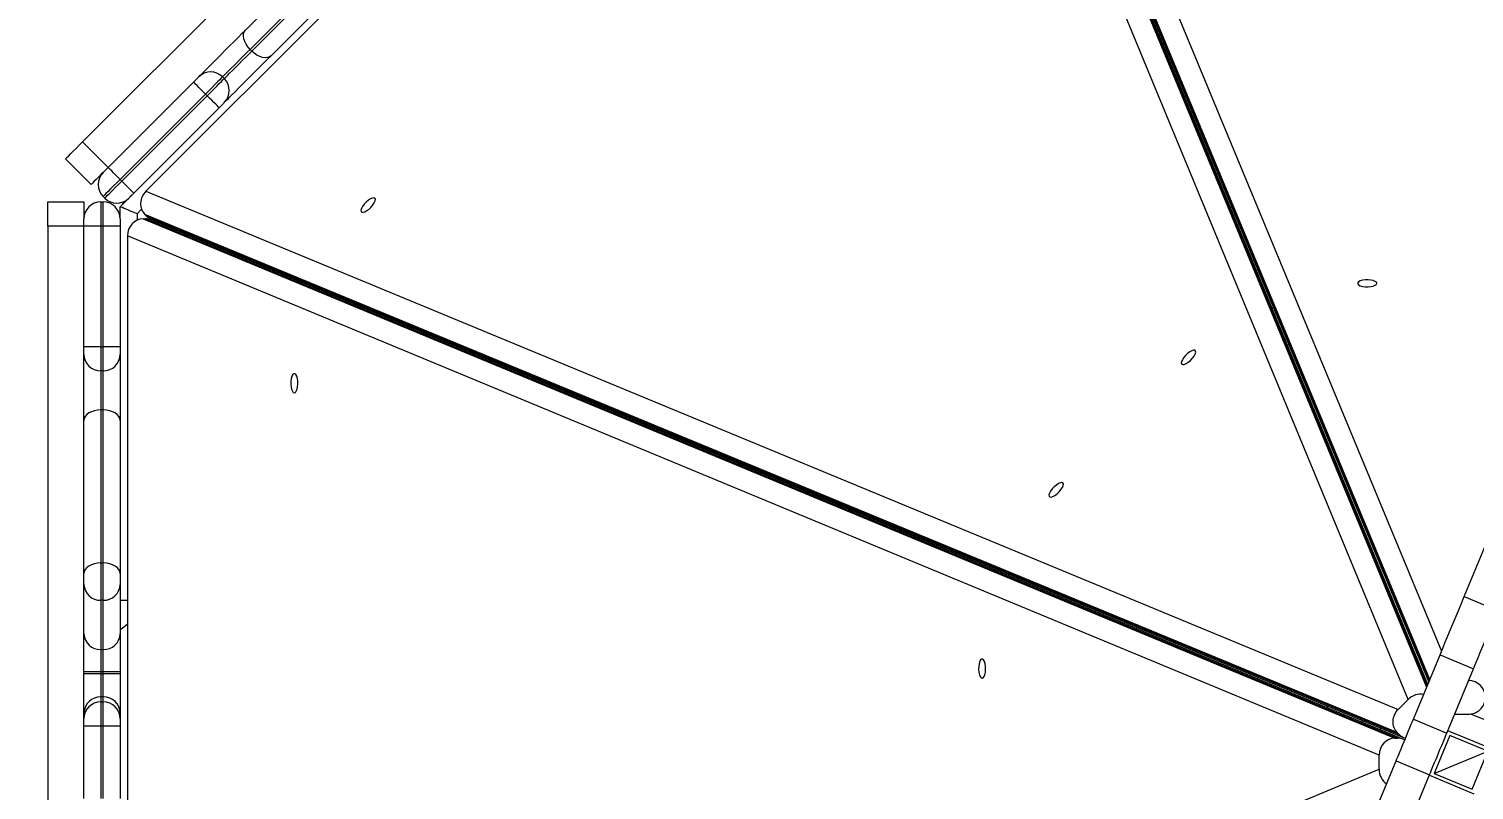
# Model space of a CAD drawing. Header units: millimetres. Extents: x -5427 to 5041, y -4732 to 3732.
# Drawn here: x -981 to -382, y 1170 to 1485 of the extents above; entities that cross this region are included whole.
import ezdxf

# ---------------------------------------------------------------- set-up
doc = ezdxf.new("R2010")
doc.units = ezdxf.units.MM
doc.layers.add('DIKOM_ОБЪЕКТ', color=7, linetype='Continuous')
doc.layers.add('DIKOM_РАЗМЕР_ОБЪЕКТА', color=7, linetype='Continuous')
doc.styles.add('style1', font='arial.ttf', dxfattribs={"width": 0.8})
doc.dimstyles.new('1-50', dxfattribs={"dimtxt": 300, "dimasz": 200, "dimexe": 100, "dimexo": 0, "dimgap": 100, "dimtad": 1, "dimtxsty": 'style1', "dimcen": 200, "dimclrd": 7, "dimclre": 7, "dimclrt": 7, "dimadec": 1, "dimazin": 2, "dimtfac": 1, "dimtmove": 0, "dimatfit": 2, "dimfxl": 0, "dimlwd": 25, "dimlwe": 18, "dimarcsym": 0})

# ---------------------------------------------------------------- blocks, each defined once
blk = doc.blocks.new('*D2')
at = {"layer": 'Defpoints', "color": 0, "transparency": 16777216}
for p in [(3071.69, 1268.63), (-2679.76, 366.63), (3071.69, -4057.3)]:
    blk.add_point(p, dxfattribs=at)
at = {"layer": 'DIKOM_РАЗМЕР_ОБЪЕКТА', "color": 7, "lineweight": 18, "transparency": 16777216}
for p, q in [((3071.69, 1268.63), (3071.69, -4157.3)), ((-2679.76, 366.63), (-2679.76, -4157.3))]:
    blk.add_line(p, q, dxfattribs=at)
at = {"layer": 'DIKOM_РАЗМЕР_ОБЪЕКТА', "color": 7, "lineweight": 25, "transparency": 16777216}
blk.add_line((-2479.76, -4057.3), (2871.69, -4057.3), dxfattribs=at)
at = {"layer": 'DIKOM_РАЗМЕР_ОБЪЕКТА', "color": 7, "transparency": 16777216}
for points in [[(-2479.76, -4023.97), (-2479.76, -4090.63), (-2679.76, -4057.3)], [(2871.69, -4023.97), (2871.69, -4090.63), (3071.69, -4057.3)]]:
    blk.add_solid(points, dxfattribs=at)
at = {"layer": 'DIKOM_РАЗМЕР_ОБЪЕКТА', "color": 7, "transparency": 16777216, "insert": (195.97, -3804.13), "char_height": 300, "attachment_point": 5, "style": 'style1'}
blk.add_mtext('5700', dxfattribs=at)

msp = doc.modelspace()

# ---------------------------------------------------------------- linework, layer by layer
at = {"layer": 'DIKOM_ОБЪЕКТ', "color": 7, "linetype": 'Continuous', "lineweight": 15}
for p, q in [((-644.63, 1752.459), (-958.585, 1438.504)), ((-605.682, 1733.897), (-395.739, 1227.697)), ((-624.174, 1726.238), (-932.363, 1418.049)), ((-409.641, 1207.649), (-624.174, 1726.238)), ((-614.552, 1726.624), (-401.95, 1212.704)), ((-401.756, 1213.17), (-613.892, 1725.964)), ((-400.629, 1215.891), (-612.759, 1727.367)), ((-612.759, 1726.434), (-400.823, 1215.424)), ((-401.506, 1213.775), (-612.572, 1723.984)), ((-612.292, 1724.099), (-401.073, 1214.821)), ((-891.101, 1484.775), (-846.307, 1529.568)), ((-844.396, 1521.58), (-889.19, 1476.786)), ((-888.483, 1476.079), (-843.689, 1520.873)), ((-835.7, 1518.962), (-880.494, 1474.168)), ((-889.19, 1476.786), (-888.483, 1476.079)), ((-947.978, 1427.897), (-912.623, 1463.253)), ((-900.602, 1465.374), (-899.895, 1464.667)), ((-907.673, 1458.303), (-943.029, 1422.948)), ((-942.321, 1422.241), (-906.966, 1457.596)), ((-906.966, 1457.596), (-907.673, 1458.303)), ((-902.016, 1452.646), (-937.372, 1417.29)), ((-958.585, 1438.504), (-947.978, 1427.897)), ((-955.049, 1420.826), (-965.656, 1431.433)), ((-943.029, 1422.948), (-942.321, 1422.241)), ((-973.029, 1413.634), (-958.029, 1413.634)), ((-973.029, 1403.634), (-973.029, 1413.634)), ((-958.029, 1413.634), (-958.029, 1406.634)), ((-951.029, 1413.634), (-951.029, 1403.634)), ((-951.029, 1413.634), (-950.029, 1413.634)), ((-949.393, 1415.17), (-950.1, 1415.877)), ((-950.029, 1403.634), (-950.029, 1413.634)), ((-943.029, 1411.634), (-939.493, 1415.17)), ((-941.271, 1413.688), (-940.844, 1414.115)), ((-941.271, 1413.688), (-941.123, 1413.54)), ((-932.363, 1418.049), (-413.774, 1203.516)), ((-958.029, 1403.634), (-958.029, 1406.634)), ((-943.029, 1406.634), (-943.029, 1411.634)), ((-943.029, 1406.634), (-943.029, 1403.634)), ((-934.15, 1410.612), (-936.029, 1408.735)), ((-936.029, 1408.735), (-936.029, 1406.078)), ((-933.492, 1406.634), (-415.097, 1191.634)), ((-933.492, 1406.634), (-932.559, 1406.634)), ((-414.161, 1193.893), (-932.75, 1408.426)), ((-932.75, 1408.426), (-932.09, 1407.767)), ((-414.164, 1191.634), (-932.559, 1406.634)), ((-932.09, 1407.767), (-413.501, 1193.233)), ((-958.029, 1403.634), (-973.029, 1403.634)), ((-973.029, 1403.634), (-973.029, 959.634)), ((-951.029, 1403.634), (-958.029, 1403.634)), ((-958.029, 1353.634), (-958.029, 1403.634)), ((-951.029, 1403.634), (-951.029, 1353.634)), ((-950.029, 1403.634), (-951.029, 1403.634)), ((-950.029, 1353.634), (-950.029, 1403.634)), ((-943.029, 1403.634), (-950.029, 1403.634)), ((-943.029, 1403.634), (-943.029, 1353.634)), ((-411.83, 1191.166), (-930.225, 1406.166)), ((-930.109, 1406.447), (-411.52, 1191.913)), ((-421.627, 1184.556), (-940.023, 1399.556)), ((-940.023, 1399.556), (-940.023, 963.712)), ((-860.962, 1377.44), (-860.83, 1377.787)), ((-958.029, 1350.634), (-958.029, 1353.634)), ((-951.029, 1353.634), (-958.029, 1353.634)), ((-951.029, 1353.634), (-950.029, 1353.634)), ((-951.029, 1353.634), (-951.029, 1343.634)), ((-943.029, 1353.634), (-950.029, 1353.634)), ((-950.029, 1343.634), (-950.029, 1353.634)), ((-943.029, 1353.634), (-943.029, 1350.634)), ((-958.029, 1323.197), (-958.029, 1350.634)), ((-943.029, 1350.634), (-943.029, 1323.197)), ((-950.029, 1343.634), (-951.029, 1343.634)), ((-951.029, 1343.634), (-951.029, 1327.494)), ((-950.029, 1327.494), (-950.029, 1343.634)), ((-958.029, 1259.849), (-958.029, 1323.197)), ((-951.029, 1327.494), (-951.029, 1264.147)), ((-950.029, 1327.494), (-951.029, 1327.494)), ((-950.029, 1264.147), (-950.029, 1327.494)), ((-943.029, 1323.197), (-943.029, 1259.849)), ((-386.399, 1250.247), (-356.979, 1321.273)), ((-951.029, 1264.147), (-951.029, 1248.714)), ((-951.029, 1264.147), (-950.029, 1264.147)), ((-950.029, 1248.714), (-950.029, 1264.147)), ((-958.029, 1255.219), (-958.029, 1259.849)), ((-943.029, 1259.849), (-943.029, 1255.219)), ((-958.029, 1234.821), (-958.029, 1255.219)), ((-943.029, 1255.219), (-943.029, 1234.821)), ((-950.029, 1248.714), (-951.029, 1248.714)), ((-951.029, 1248.714), (-951.029, 1228.316)), ((-950.029, 1228.316), (-950.029, 1248.714)), ((-940.023, 1248.634), (-943.029, 1248.634)), ((-386.399, 1250.247), (-372.541, 1244.507)), ((-958.029, 1219.023), (-958.029, 1234.821)), ((-943.029, 1234.821), (-943.029, 1219.023)), ((-951.029, 1228.316), (-950.029, 1228.316)), ((-951.029, 1228.316), (-951.029, 1219.023)), ((-950.029, 1219.023), (-950.029, 1228.316)), ((-407.455, 1199.412), (-396.4, 1226.102)), ((-396.4, 1226.102), (-382.542, 1220.361)), ((-951.029, 1219.023), (-958.029, 1219.023)), ((-958.029, 1218.231), (-958.029, 1219.023)), ((-951.029, 1218.231), (-958.029, 1218.231)), ((-958.029, 1201.959), (-958.029, 1218.231)), ((-950.029, 1219.023), (-951.029, 1219.023)), ((-951.029, 1219.023), (-951.029, 1218.231)), ((-951.029, 1218.231), (-951.029, 1208.659)), ((-951.029, 1218.231), (-950.029, 1218.231)), ((-943.029, 1219.023), (-950.029, 1219.023)), ((-950.029, 1218.231), (-950.029, 1219.023)), ((-950.029, 1208.659), (-950.029, 1218.231)), ((-943.029, 1218.231), (-950.029, 1218.231)), ((-943.029, 1219.023), (-943.029, 1218.231)), ((-943.029, 1218.231), (-943.029, 1201.959)), ((-393.597, 1193.672), (-382.542, 1220.361)), ((-950.029, 1208.659), (-951.029, 1208.659)), ((-951.029, 1208.659), (-951.029, 1206.634)), ((-951.029, 1206.634), (-951.029, 1196.634)), ((-951.029, 1206.634), (-950.029, 1206.634)), ((-950.029, 1206.634), (-950.029, 1208.659)), ((-950.029, 1196.634), (-950.029, 1206.634)), ((-443.04, 1204.953), (-443.338, 1204.234)), ((-413.774, 1203.516), (-409.641, 1207.649)), ((-958.029, 1199.634), (-958.029, 1201.959)), ((-958.029, 1196.634), (-958.029, 1199.634)), ((-943.029, 1201.959), (-943.029, 1199.634)), ((-943.029, 1199.634), (-943.029, 1196.634)), ((-428.41, 1198.472), (-428.544, 1198.098)), ((-428.24, 1198.83), (-428.41, 1198.472)), ((-407.455, 1199.412), (-393.597, 1193.672)), ((-390.351, 1201.507), (-384.837, 1201.507)), ((-376.525, 1198.628), (-383.686, 1201.595)), ((-958.029, 1166.634), (-958.029, 1196.634)), ((-951.029, 1196.634), (-958.029, 1196.634)), ((-951.029, 1196.634), (-951.029, 1166.634)), ((-950.029, 1196.634), (-951.029, 1196.634)), ((-950.029, 1166.634), (-950.029, 1196.634)), ((-943.029, 1196.634), (-950.029, 1196.634)), ((-943.029, 1196.634), (-943.029, 1166.634)), ((-421.191, 1195.049), (-420.885, 1195.788)), ((-415.097, 1191.634), (-414.164, 1191.634)), ((-414.161, 1193.893), (-413.501, 1193.233)), ((-392.36, 1192.74), (-398.865, 1177.034)), ((-374.694, 1187.046), (-393.171, 1194.7)), ((-376.654, 1186.234), (-392.36, 1192.74)), ((-398.865, 1177.034), (-376.654, 1186.234)), ((-383.159, 1170.528), (-376.654, 1186.234)), ((-425.225, 1156.512), (-414.57, 1182.235)), ((-421.627, 1178.712), (-421.627, 1184.556)), ((-414.57, 1182.235), (-400.712, 1176.494)), ((-940.023, 963.712), (-421.627, 1178.712)), ((-411.367, 1150.772), (-400.712, 1176.494)), ((-400.825, 1176.222), (-382.348, 1168.568)), ((-398.865, 1177.034), (-383.159, 1170.528))]:
    msp.add_line(p, q, dxfattribs=at)
at = {"layer": 'DIKOM_ОБЪЕКТ', "color": 7, "linetype": 'Continuous', "lineweight": 15, "flags": 128}
for points in [[(-910.502, 1465.374), (-910.369, 1465.507), (-909.973, 1465.902), (-909.324, 1466.552), (-908.435, 1467.441), (-907.326, 1468.55), (-906.021, 1469.854), (-904.55, 1471.325), (-902.945, 1472.931), (-901.241, 1474.634), (-899.476, 1476.399), (-897.689, 1478.186), (-895.92, 1479.955), (-894.207, 1481.668), (-892.589, 1483.287), (-891.101, 1484.775)], [(-889.19, 1476.786), (-890.097, 1477.81), (-890.853, 1478.912), (-891.428, 1480.048), (-891.8, 1481.176), (-891.955, 1482.252), (-891.887, 1483.235), (-891.599, 1484.087), (-891.101, 1484.775)], [(-889.19, 1476.786), (-890.404, 1475.572), (-891.746, 1474.231), (-893.161, 1472.815), (-894.592, 1471.385), (-895.979, 1469.998), (-897.265, 1468.711), (-898.399, 1467.578), (-899.332, 1466.644), (-900.028, 1465.948), (-900.457, 1465.519), (-900.602, 1465.374)], [(-899.895, 1464.667), (-899.75, 1464.812), (-899.321, 1465.241), (-898.625, 1465.937), (-897.691, 1466.871), (-896.558, 1468.004), (-895.271, 1469.291), (-893.884, 1470.678), (-892.454, 1472.108), (-891.039, 1473.523), (-889.697, 1474.865), (-888.483, 1476.079)], [(-880.494, 1474.168), (-881.982, 1472.68), (-883.601, 1471.062), (-885.313, 1469.349), (-887.083, 1467.58), (-888.87, 1465.793), (-890.635, 1464.028), (-892.338, 1462.324), (-893.944, 1460.719), (-895.415, 1459.248), (-896.719, 1457.943), (-897.828, 1456.834), (-898.717, 1455.945), (-899.367, 1455.296), (-899.762, 1454.9), (-899.895, 1454.768)], [(-880.494, 1474.168), (-881.182, 1473.67), (-882.034, 1473.382), (-883.017, 1473.314), (-884.093, 1473.469), (-885.221, 1473.841), (-886.357, 1474.416), (-887.459, 1475.172), (-888.483, 1476.079)], [(-912.623, 1463.253), (-912.209, 1463.667), (-911.811, 1464.064), (-911.444, 1464.431), (-911.123, 1464.752), (-910.859, 1465.017), (-910.663, 1465.213), (-910.542, 1465.333), (-910.502, 1465.374)], [(-907.673, 1458.303), (-908.639, 1459.268), (-909.567, 1460.197), (-910.423, 1461.053), (-911.173, 1461.803), (-911.789, 1462.418), (-912.246, 1462.876), (-912.528, 1463.157), (-912.623, 1463.253)], [(-900.602, 1465.374), (-900.738, 1465.238), (-901.14, 1464.836), (-901.794, 1464.182), (-902.673, 1463.303), (-903.745, 1462.231), (-904.967, 1461.009), (-906.294, 1459.682), (-907.673, 1458.303)], [(-906.966, 1457.596), (-905.587, 1458.975), (-904.26, 1460.302), (-903.038, 1461.524), (-901.966, 1462.596), (-901.087, 1463.475), (-900.433, 1464.129), (-900.031, 1464.531), (-899.895, 1464.667)], [(-902.016, 1452.646), (-902.112, 1452.741), (-902.393, 1453.023), (-902.851, 1453.48), (-903.466, 1454.096), (-904.216, 1454.846), (-905.072, 1455.702), (-906, 1456.63), (-906.966, 1457.596)], [(-899.895, 1454.768), (-899.936, 1454.726), (-900.057, 1454.606), (-900.253, 1454.41), (-900.516, 1454.146), (-900.838, 1453.825), (-901.205, 1453.458), (-901.603, 1453.06), (-902.016, 1452.646)], [(-965.656, 1431.433), (-965.52, 1431.569), (-965.118, 1431.971), (-964.464, 1432.625), (-963.585, 1433.504), (-962.513, 1434.575), (-961.291, 1435.798), (-959.964, 1437.125), (-958.585, 1438.504)], [(-950.1, 1425.776), (-950.684, 1425.191), (-951.907, 1423.969), (-952.978, 1422.897), (-953.858, 1422.018), (-954.511, 1421.365), (-954.914, 1420.962), (-955.049, 1420.826)], [(-950.1, 1425.776), (-950.059, 1425.817), (-949.938, 1425.937), (-949.742, 1426.133), (-949.478, 1426.397), (-949.157, 1426.719), (-948.79, 1427.086), (-948.392, 1427.483), (-947.978, 1427.897)], [(-943.029, 1422.948), (-943.994, 1423.913), (-944.923, 1424.842), (-945.779, 1425.698), (-946.529, 1426.448), (-947.144, 1427.063), (-947.602, 1427.521), (-947.883, 1427.802), (-947.978, 1427.897)], [(-943.029, 1422.948), (-944.408, 1421.568), (-945.735, 1420.242), (-946.957, 1419.019), (-948.029, 1417.948), (-948.908, 1417.068), (-949.561, 1416.415), (-949.964, 1416.013), (-950.1, 1415.877)], [(-949.393, 1415.17), (-949.257, 1415.305), (-948.854, 1415.708), (-948.201, 1416.361), (-947.321, 1417.24), (-946.25, 1418.312), (-945.027, 1419.534), (-943.701, 1420.861), (-942.321, 1422.241)], [(-937.372, 1417.29), (-937.467, 1417.386), (-937.748, 1417.668), (-938.206, 1418.125), (-938.821, 1418.741), (-939.572, 1419.491), (-940.427, 1420.346), (-941.356, 1421.275), (-942.321, 1422.241)], [(-937.372, 1417.29), (-937.786, 1416.877), (-938.184, 1416.479), (-938.55, 1416.112), (-938.872, 1415.791), (-939.136, 1415.527), (-939.332, 1415.331), (-939.452, 1415.21), (-939.493, 1415.17)], [(-837.494, 1415.144), (-837.92, 1415.318), (-838.559, 1415.226), (-839.355, 1414.875), (-840.237, 1414.296), (-841.126, 1413.542), (-841.944, 1412.679), (-842.618, 1411.783), (-843.088, 1410.935), (-843.312, 1410.209), (-843.271, 1409.67), (-842.967, 1409.367), (-842.429, 1409.325), (-841.703, 1409.55), (-840.855, 1410.019), (-839.959, 1410.693), (-839.096, 1411.511), (-838.341, 1412.401), (-837.763, 1413.283), (-837.412, 1414.079), (-837.319, 1414.718), (-837.494, 1415.144)], [(-936.029, 1408.735), (-937.244, 1409.238), (-938.423, 1409.726), (-939.529, 1410.184), (-940.528, 1410.598), (-941.391, 1410.956), (-942.091, 1411.246), (-942.606, 1411.459), (-942.922, 1411.59), (-943.029, 1411.634)], [(-422.518, 1379.92), (-422.696, 1380.345), (-423.213, 1380.731), (-424.024, 1381.046), (-425.057, 1381.261), (-426.219, 1381.357), (-427.408, 1381.324), (-428.518, 1381.168), (-429.451, 1380.9), (-430.122, 1380.545), (-430.474, 1380.135), (-430.474, 1379.706), (-430.122, 1379.296), (-429.451, 1378.941), (-428.518, 1378.673), (-427.408, 1378.516), (-426.219, 1378.485), (-425.057, 1378.58), (-424.024, 1378.794), (-423.213, 1379.109), (-422.696, 1379.496), (-422.518, 1379.92)], [(-847.879, 1372.429), (-847.953, 1372.27), (-848.036, 1372.079)], [(-845.317, 1371.369), (-845.433, 1371.137), (-845.483, 1371.02)], [(-466.036, 1369.762), (-465.951, 1369.801), (-465.435, 1370.006)], [(-460.079, 1357.092), (-460.289, 1357.002), (-460.678, 1356.812)], [(-503.391, 1346.422), (-502.965, 1346.247), (-502.326, 1346.34), (-501.53, 1346.691), (-500.648, 1347.269), (-499.759, 1348.024), (-498.941, 1348.887), (-498.267, 1349.783), (-497.797, 1350.631), (-497.572, 1351.357), (-497.614, 1351.895), (-497.918, 1352.199), (-498.456, 1352.24), (-499.182, 1352.016), (-500.03, 1351.546), (-500.926, 1350.872), (-501.789, 1350.054), (-502.544, 1349.165), (-503.122, 1348.283), (-503.473, 1347.487), (-503.565, 1346.848), (-503.391, 1346.422)], [(-870.886, 1334.528), (-870.462, 1334.705), (-870.075, 1335.223), (-869.76, 1336.034), (-869.546, 1337.066), (-869.45, 1338.229), (-869.482, 1339.418), (-869.639, 1340.528), (-869.907, 1341.46), (-870.261, 1342.131), (-870.672, 1342.483), (-871.101, 1342.483), (-871.511, 1342.131), (-871.866, 1341.46), (-872.133, 1340.528), (-872.29, 1339.418), (-872.322, 1338.229), (-872.227, 1337.066), (-872.012, 1336.034), (-871.697, 1335.223), (-871.311, 1334.705), (-870.886, 1334.528)], [(-951.029, 1327.494), (-952.394, 1327.412), (-953.707, 1327.167), (-954.918, 1326.77), (-955.978, 1326.236), (-956.849, 1325.585), (-957.496, 1324.841), (-957.894, 1324.035), (-958.029, 1323.197)], [(-943.029, 1323.197), (-943.163, 1324.035), (-943.561, 1324.841), (-944.208, 1325.585), (-945.079, 1326.236), (-946.14, 1326.77), (-947.35, 1327.167), (-948.663, 1327.412), (-950.029, 1327.494)], [(-552.547, 1297.265), (-552.973, 1297.44), (-553.613, 1297.347), (-554.408, 1296.996), (-555.29, 1296.418), (-556.18, 1295.664), (-556.998, 1294.8), (-557.672, 1293.905), (-558.142, 1293.056), (-558.366, 1292.331), (-558.324, 1291.792), (-558.021, 1291.488), (-557.482, 1291.447), (-556.757, 1291.671), (-555.908, 1292.141), (-555.013, 1292.815), (-554.149, 1293.633), (-553.395, 1294.523), (-552.816, 1295.404), (-552.465, 1296.201), (-552.373, 1296.84), (-552.547, 1297.265)], [(-951.029, 1264.147), (-952.394, 1264.064), (-953.707, 1263.819), (-954.918, 1263.422), (-955.978, 1262.888), (-956.849, 1262.236), (-957.496, 1261.493), (-957.894, 1260.687), (-958.029, 1259.849)], [(-943.029, 1259.849), (-943.163, 1260.687), (-943.561, 1261.493), (-944.208, 1262.236), (-945.079, 1262.888), (-946.14, 1263.422), (-947.35, 1263.819), (-948.663, 1264.064), (-950.029, 1264.147)], [(-576.136, 1259.311), (-576.104, 1259.398), (-575.884, 1259.908)], [(-562.965, 1254.564), (-563.05, 1254.352), (-563.19, 1253.942)], [(-396.4, 1226.102), (-395.846, 1227.438), (-395.164, 1229.086), (-394.361, 1231.024), (-393.449, 1233.227), (-392.438, 1235.666), (-391.342, 1238.312), (-390.175, 1241.13), (-388.952, 1244.083), (-387.688, 1247.135), (-386.399, 1250.247)], [(-382.542, 1220.361), (-381.988, 1221.698), (-381.306, 1223.346), (-380.503, 1225.283), (-379.591, 1227.486), (-378.58, 1229.926), (-377.484, 1232.571), (-376.317, 1235.389), (-375.094, 1238.343), (-373.829, 1241.395), (-372.541, 1244.507)], [(-940.023, 1238.842), (-941.03, 1237.909), (-943.029, 1236.51)], [(-586.046, 1216.393), (-585.622, 1216.571), (-585.235, 1217.088), (-584.92, 1217.899), (-584.706, 1218.931), (-584.61, 1220.094), (-584.642, 1221.283), (-584.799, 1222.393), (-585.067, 1223.325), (-585.421, 1223.996), (-585.831, 1224.348), (-586.261, 1224.348), (-586.671, 1223.996), (-587.025, 1223.325), (-587.293, 1222.393), (-587.45, 1221.283), (-587.482, 1220.094), (-587.386, 1218.931), (-587.172, 1217.899), (-586.857, 1217.088), (-586.47, 1216.571), (-586.046, 1216.393)], [(-414.57, 1182.235), (-414.227, 1183.065), (-413.756, 1184.202), (-413.176, 1185.601), (-412.511, 1187.207), (-411.786, 1188.957), (-411.031, 1190.78), (-410.274, 1192.608), (-409.546, 1194.365), (-408.875, 1195.984), (-408.289, 1197.4), (-407.809, 1198.558), (-407.455, 1199.412)], [(-400.712, 1176.494), (-400.368, 1177.324), (-399.898, 1178.461), (-399.318, 1179.86), (-398.653, 1181.466), (-397.928, 1183.216), (-397.172, 1185.04), (-396.416, 1186.868), (-395.688, 1188.625), (-395.017, 1190.244), (-394.43, 1191.66), (-393.951, 1192.818), (-393.597, 1193.672)]]:
    msp.add_lwpolyline(points, dxfattribs=at)
at = {"layer": 'DIKOM_ОБЪЕКТ', "color": 7, "linetype": 'Continuous', "lineweight": 15}
for centre, radius, start, end in [((-905.552, 1460.424), 7, 45, 135), ((-904.845, 1459.717), 7, 315, 45), ((-945.15, 1420.826), 7, 135, 225), ((-951.029, 1406.634), 7, 90, 180), ((-950.029, 1406.634), 7, 0, 90), ((-944.443, 1420.119), 7, 225, 315), ((-937.026, 1409.444), 6.003, 135.004624, 150.191302), ((-457.836, 1351.538), 3.225, 111.52247, 123.377635), ((-951.029, 1350.634), 7, 180, 270), ((-950.029, 1350.634), 7, 270, 0), ((-951.267, 1255.477), 6.767, 182.180508, 272.017875), ((-949.79, 1255.477), 6.767, 267.982125, 357.819492), ((-557.411, 1252.21), 3.268, 156.599711, 168.300781), ((-951.268, 1235.077), 6.766, 182.172305, 272.026078), ((-949.789, 1235.077), 6.766, 267.973922, 357.827695), ((-951.175, 1201.806), 6.855, 88.776441, 178.71475), ((-951.029, 1199.634), 7, 90, 180), ((-949.882, 1201.806), 6.855, 1.28525, 91.223559), ((-950.029, 1199.634), 7, 0, 90)]:
    msp.add_arc(centre, radius, start, end, dxfattribs=at)
for centre, major_axis, start_param, end_param in [((-927.745, 1413.431), (5.005, 5.005), 1.5707963, 3.1415927), ((-933.492, 1399.556), (0, 7.078), 0, 1.5707963), ((-932.559, 1399.556), (0, 7.078), 5.9176877, 6.2831853), ((-927.086, 1412.771), (5.005, 5.005), 3.1415927, 3.5070902), ((-384.837, 1208.971), (-7.078, 0), 3.1415927, 4.6727969), ((-405.023, 1203.031), (5.005, 5.005), 0.5526416, 1.5707963), ((-409.156, 1198.898), (5.005, 5.005), 1.5707963, 3.1415927), ((-384.837, 1208.038), (-7.078, 0), 1.5707963, 3.1415927), ((-415.097, 1184.556), (0, 7.078), 0, 1.5707963), ((-414.164, 1184.556), (0, 7.078), 5.7836245, 6.2831853), ((-408.497, 1198.238), (5.005, 5.005), 3.1415927, 3.6411535), ((-415.097, 1178.711), (0, 7.078), 1.5707963, 2.588951)]:
    msp.add_ellipse(centre, major_axis=major_axis, ratio=0.9227255, start_param=start_param, end_param=end_param, dxfattribs=at)

# ---------------------------------------------------------------- dimensions: what is measured, and where the dimension line sits
at = {"layer": 'DIKOM_РАЗМЕР_ОБЪЕКТА'}
dim = msp.add_linear_dim(base=(3071.691, -4057.301), p1=(-2679.759, 366.634), p2=(3071.691, 1268.634), text='5700', dimstyle='1-50', dxfattribs=at)
dim.commit()
dim.dimension.update_dxf_attribs({"geometry": '*D2', "text_midpoint": (195.966, -4057.301), "dimtype": 160})

doc.saveas('drawing.dxf')
